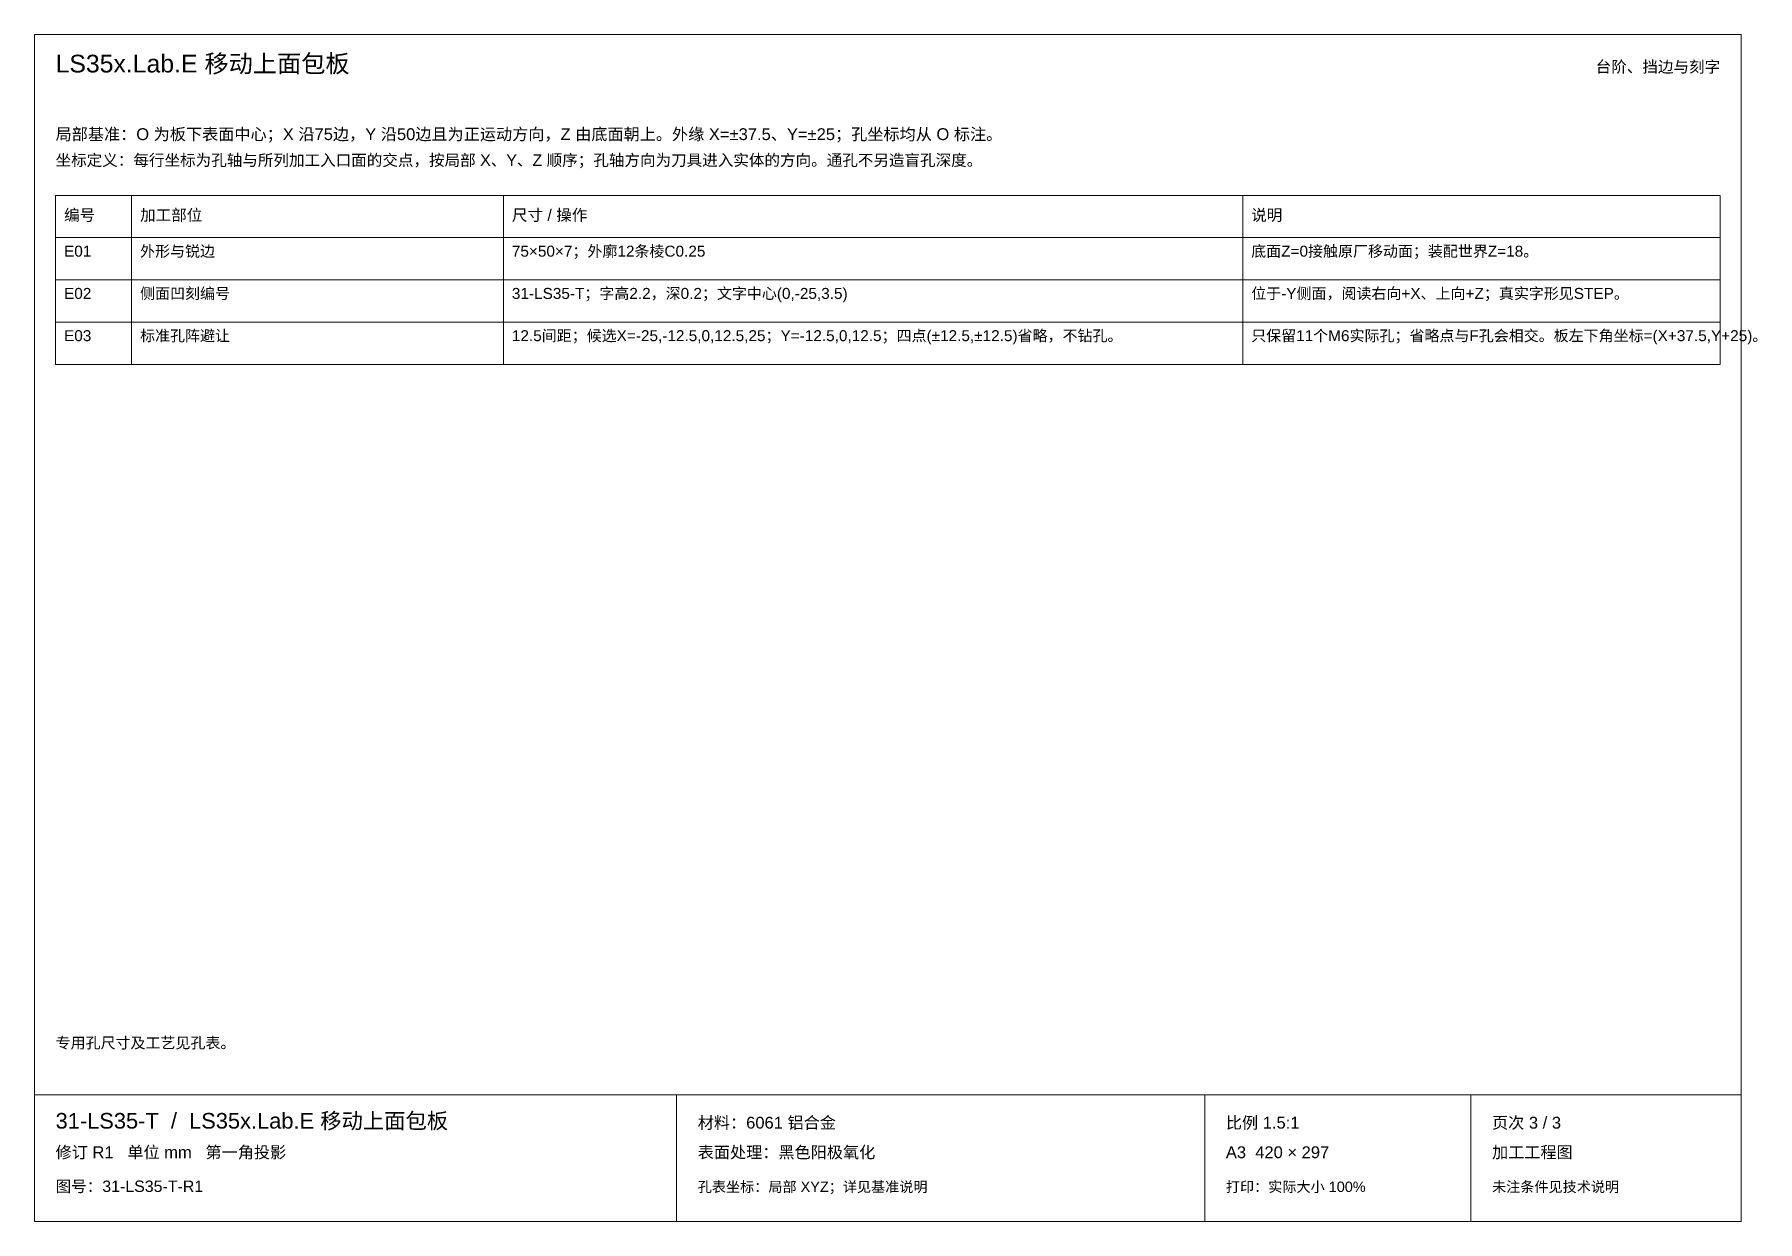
# Paper-space layout '03_孔表及加工说明' of a CAD drawing. Header units: millimetres. Extents: x 8 to 416, y 8 to 289.
import ezdxf
from ezdxf.enums import TextEntityAlignment as Align

# ---------------------------------------------------------------- set-up
doc = ezdxf.new("R2010")
doc.units = ezdxf.units.MM
doc.header["$LTSCALE"] = 0.666667
doc.layers.add('ANNOTATIONS', color=7, linetype='CONTINUOUS', lineweight=18)
doc.styles.add('CJK', font='Arial Unicode.ttf')

psp = doc.layouts.new('03_孔表及加工说明')

# ---------------------------------------------------------------- linework, layer by layer
at = {"layer": 'ANNOTATIONS'}
for p, q in [((412, 289), (8, 289)), ((8, 289), (8, 8)), ((412, 8), (412, 289)), ((31, 250.9), (13, 250.9)), ((13, 250.9), (13, 240.9)), ((31, 240.9), (31, 250.9)), ((119, 250.9), (31, 250.9)), ((31, 250.9), (31, 240.9)), ((119, 240.9), (119, 250.9)), ((294, 250.9), (119, 250.9)), ((119, 250.9), (119, 240.9)), ((294, 240.9), (294, 250.9)), ((407, 250.9), (294, 250.9)), ((294, 250.9), (294, 240.9)), ((407, 240.9), (407, 250.9)), ((13, 240.9), (31, 240.9)), ((31, 240.9), (13, 240.9)), ((13, 240.9), (13, 230.9)), ((31, 240.9), (119, 240.9)), ((31, 230.9), (31, 240.9)), ((119, 240.9), (31, 240.9)), ((31, 240.9), (31, 230.9)), ((119, 240.9), (294, 240.9)), ((119, 230.9), (119, 240.9)), ((294, 240.9), (119, 240.9)), ((119, 240.9), (119, 230.9)), ((294, 240.9), (407, 240.9)), ((294, 230.9), (294, 240.9)), ((407, 240.9), (294, 240.9)), ((294, 240.9), (294, 230.9)), ((407, 230.9), (407, 240.9)), ((13, 230.9), (31, 230.9)), ((31, 230.9), (13, 230.9)), ((13, 230.9), (13, 220.9)), ((31, 230.9), (119, 230.9)), ((31, 220.9), (31, 230.9)), ((119, 230.9), (31, 230.9)), ((31, 230.9), (31, 220.9)), ((119, 230.9), (294, 230.9)), ((119, 220.9), (119, 230.9)), ((294, 230.9), (119, 230.9)), ((119, 230.9), (119, 220.9)), ((294, 230.9), (407, 230.9)), ((294, 220.9), (294, 230.9)), ((407, 230.9), (294, 230.9)), ((294, 230.9), (294, 220.9)), ((407, 220.9), (407, 230.9)), ((13, 220.9), (31, 220.9)), ((31, 220.9), (13, 220.9)), ((13, 220.9), (13, 210.9)), ((31, 220.9), (119, 220.9)), ((31, 210.9), (31, 220.9)), ((119, 220.9), (31, 220.9)), ((31, 220.9), (31, 210.9)), ((119, 220.9), (294, 220.9)), ((119, 210.9), (119, 220.9)), ((294, 220.9), (119, 220.9)), ((119, 220.9), (119, 210.9)), ((294, 220.9), (407, 220.9)), ((294, 210.9), (294, 220.9)), ((407, 220.9), (294, 220.9)), ((294, 220.9), (294, 210.9)), ((407, 210.9), (407, 220.9)), ((13, 210.9), (31, 210.9)), ((31, 210.9), (119, 210.9)), ((119, 210.9), (294, 210.9)), ((294, 210.9), (407, 210.9)), ((8, 38), (412, 38)), ((160, 8), (160, 38)), ((285, 8), (285, 38)), ((348, 8), (348, 38)), ((8, 8), (412, 8))]:
    psp.add_line(p, q, dxfattribs=at)

# ---------------------------------------------------------------- texts
at = {"layer": 'ANNOTATIONS', "style": 'CJK'}
for s, height, p in [('LS35x.Lab.E 移动上面包板', 4.2, (13, 280)), ('局部基准：O 为板下表面中心；X 沿75边，Y 沿50边且为正运动方向，Z 由底面朝上。外缘 X=±37.5、Y=±25；孔坐标均从 O 标注。', 2.8, (13, 264)), ('坐标定义：每行坐标为孔轴与所列加工入口面的交点，按局部 X、Y、Z 顺序；孔轴方向为刀具进入实体的方向。通孔不另造盲孔深度。', 2.7, (13, 257.9)), ('编号', 2.7, (15, 244.9)), ('加工部位', 2.7, (33, 244.9)), ('尺寸 / 操作', 2.7, (121, 244.9)), ('说明', 2.7, (296, 244.9)), ('E01', 2.6, (15, 236.4)), ('外形与锐边', 2.6, (33, 236.4)), ('75×50×7；外廓12条棱C0.25', 2.6, (121, 236.4)), ('底面Z=0接触原厂移动面；装配世界Z=18。', 2.6, (296, 236.4)), ('E02', 2.6, (15, 226.4)), ('侧面凹刻编号', 2.6, (33, 226.4)), ('31-LS35-T；字高2.2，深0.2；文字中心(0,-25,3.5)', 2.6, (121, 226.4)), ('位于-Y侧面，阅读右向+X、上向+Z；真实字形见STEP。', 2.6, (296, 226.4)), ('E03', 2.6, (15, 216.4)), ('标准孔阵避让', 2.6, (33, 216.4)), ('12.5间距；候选X=-25,-12.5,0,12.5,25；Y=-12.5,0,12.5；四点(±12.5,±12.5)省略，不钻孔。', 2.6, (121, 216.4)), ('只保留11个M6实际孔；省略点与F孔会相交。板左下角坐标=(X+37.5,Y+25)。', 2.6, (296, 216.4)), ('专用孔尺寸及工艺见孔表。', 2.6, (13, 49)), ('31-LS35-T  /  LS35x.Lab.E 移动上面包板', 3.7, (13, 30)), ('材料：6061 铝合金', 2.8, (165, 30)), ('比例 1.5:1', 2.8, (290, 30)), ('页次 3 / 3', 2.8, (353, 30)), ('修订 R1   单位 mm   第一角投影', 2.8, (13, 23)), ('表面处理：黑色阳极氧化', 2.8, (165, 23)), ('A3  420 × 297', 2.8, (290, 23)), ('加工工程图', 2.8, (353, 23)), ('图号：31-LS35-T-R1', 2.7, (13, 15)), ('孔表坐标：局部 XYZ；详见基准说明', 2.45, (165, 15)), ('打印：实际大小 100%', 2.45, (290, 15)), ('未注条件见技术说明', 2.45, (353, 15))]:
    psp.add_text(s, height=height, dxfattribs=at).set_placement(p)
psp.add_text('台阶、挡边与刻字', height=2.7, dxfattribs=at).set_placement((407, 280), align=Align.RIGHT)

doc.saveas('drawing.dxf')
